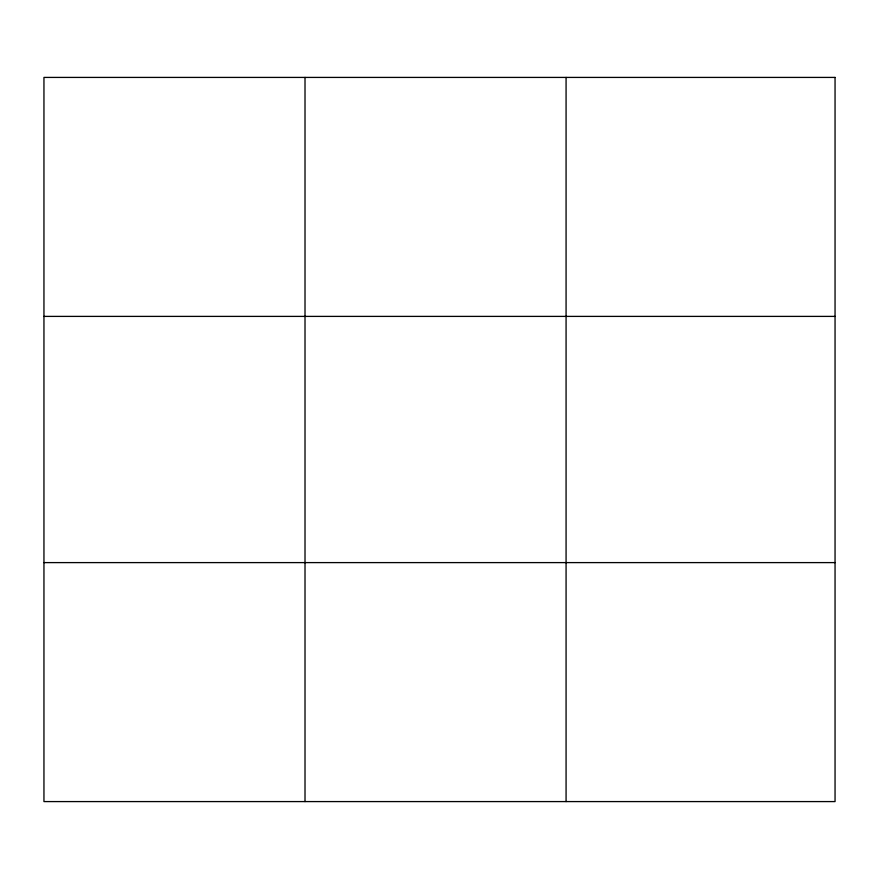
<?xml version="1.0" encoding="UTF-8"?>
<svg xmlns="http://www.w3.org/2000/svg" width="879" height="879" viewBox="0 0 879 879"><rect width="100%" height="100%" fill="white"/><g stroke="black" fill="none" stroke-linecap="round" stroke-linejoin="round"><path stroke-width="1.32" d="M305.013 77.418L305.013 801.582M566.076 77.418L566.076 801.582M43.95 316.396L835.05 316.396M43.95 562.604L835.05 562.604M835.05 77.418L835.05 801.582L43.95 801.582L43.95 77.418L835.05 77.418"/></g></svg>
